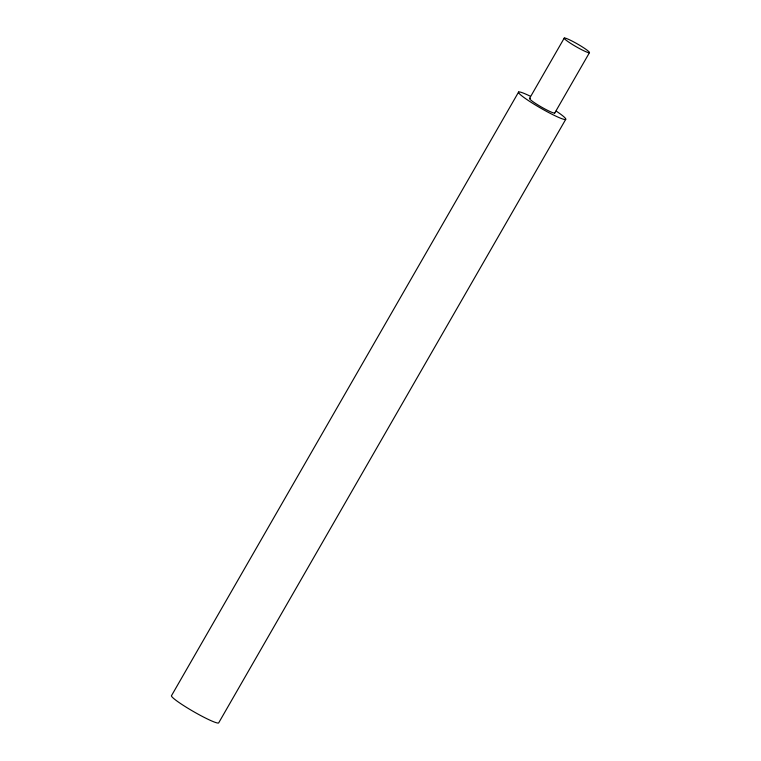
<?xml version="1.0" encoding="UTF-8"?>
<svg xmlns="http://www.w3.org/2000/svg" width="761" height="761" viewBox="0 0 761 761"><rect width="100%" height="100%" fill="white"/><g stroke="black" fill="none" stroke-linecap="round" stroke-linejoin="round"><path stroke-width="1.14" d="M518.612 92.033L171.567 695.554A27.263 2.806 29.9 0 0 192.514 710.993A27.263 2.806 29.9 0 0 218.635 722.95L565.68 119.429M529.561 98.407L564.262 38.05M554.731 113.056L589.433 52.699A14.583 1.503 29.9 0 0 571.758 40.904A14.583 1.503 29.9 0 0 569.352 42.521A14.583 1.503 29.9 0 0 589.433 52.699M554.664 112.561A14.583 1.503 29.9 0 1 540.757 106.654A14.583 1.503 29.9 0 1 530.341 98.407M556.158 111.068A27.263 2.806 29.9 0 1 559.097 117.594A27.263 2.806 29.9 0 1 523.416 97.085A27.263 2.806 29.9 0 1 530.407 96.267"/></g></svg>
